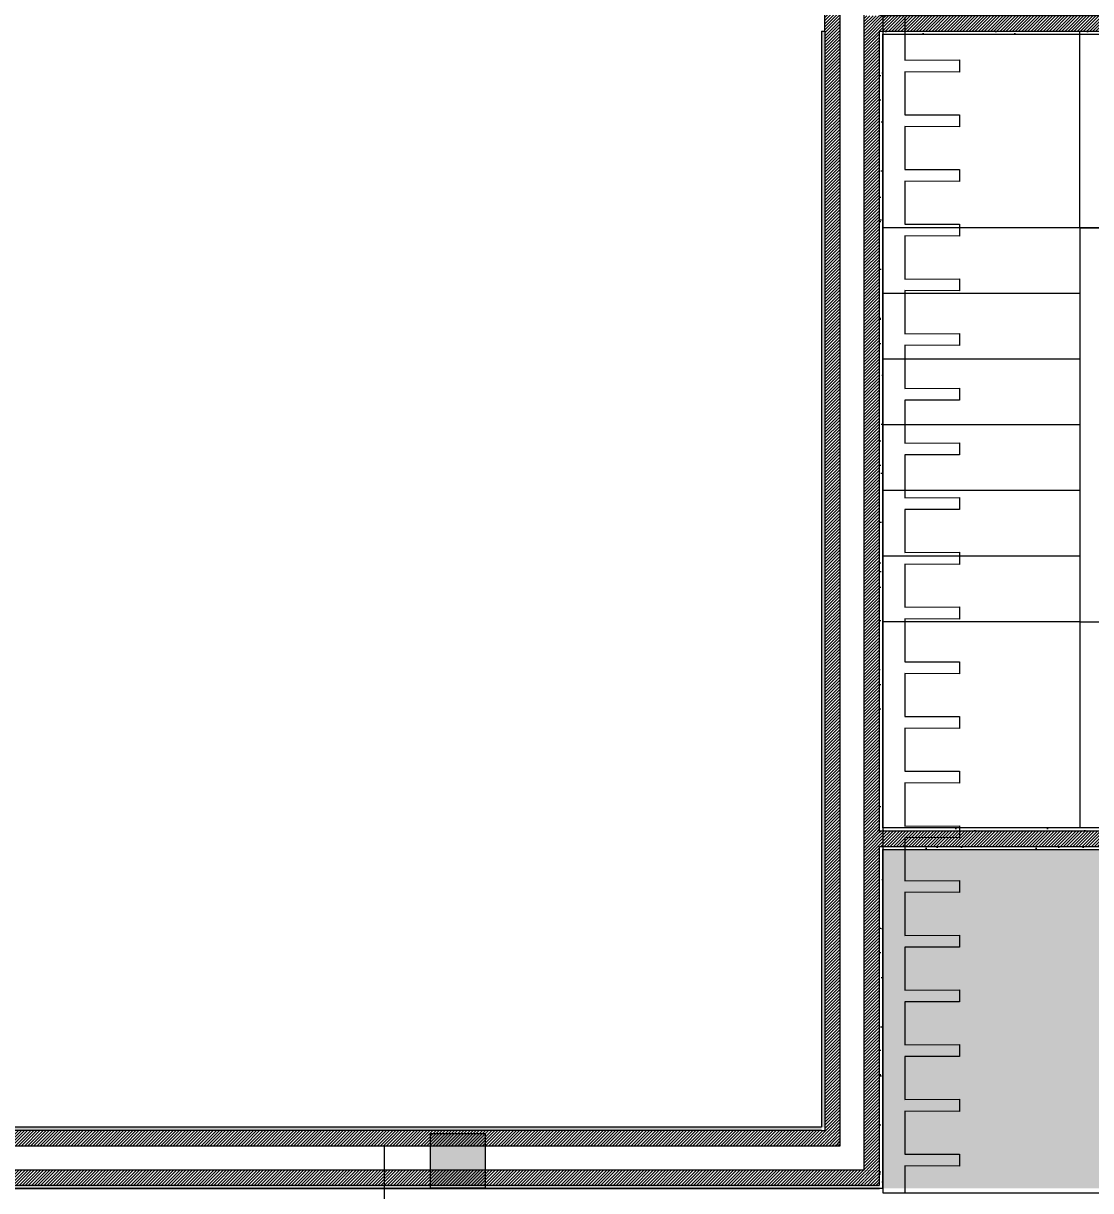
# Model space of a CAD drawing. Header units: millimetres. Extents: x 141848 to 1648660, y -821378 to -151356.
# Drawn here: x 240297 to 245176, y -253406 to -248071 of the extents above; entities that cross this region are included whole.
import ezdxf

# ---------------------------------------------------------------- set-up
doc = ezdxf.new("R2010")
doc.units = ezdxf.units.MM
doc.header["$MEASUREMENT"] = 0
doc.linetypes.add('Axe', pattern=[546.805537, 264.583325, -105.833328, 70.555556, -105.833328])
doc.linetypes.add('Wipeout_Contour', pattern=[1000, 0, -1000])
for name, color, linetype in [('ASSIETTE', 7, 'Continuous'), ('Cotations - 1_100', 7, 'Continuous'), ('Nouveau_0', 7, 'Continuous'), ('Nouveau_Co-Structure', 7, 'Continuous'), ('Sols_ Dalles', 7, 'Continuous'), ('Structure - Murs extérieurs', 7, 'Continuous')]:
    doc.layers.add(name, color=color, linetype=linetype)
doc.styles.add('STYLE_GENERE_2', font='')
doc.styles.get('STYLE_GENERE_2').set_extended_font_data('Arial')
doc.dimstyles.new('STYLE_GENERE__4', dxfattribs={"dimtxt": 250, "dimasz": 190, "dimexe": 1.25, "dimexo": 0.625, "dimgap": 0, "dimtad": 1, "dimlfac": 0.001, "dimtxsty": 'STYLE_GENERE_2', "dimblk": 'ARROWHEAD_6', "dimblk1": 'ARROWHEAD_6', "dimblk2": 'ARROWHEAD_6', "dimcen": 2.5, "dimse1": 1, "dimse2": 1, "dimclrd": 7, "dimclre": 7, "dimclrt": 7, "dimazin": 3, "dimtfac": 1, "dimtmove": 0, "dimatfit": 3})
doc.dimstyles.new('STYLE_GENERE__5', dxfattribs={"dimtxt": 250, "dimasz": 190, "dimexe": 1.25, "dimexo": 0.625, "dimgap": 0, "dimtad": 1, "dimlfac": 0.001, "dimtxsty": 'STYLE_GENERE_2', "dimblk": 'ARROWHEAD_6', "dimblk1": 'ARROWHEAD_6', "dimblk2": 'ARROWHEAD_6', "dimcen": 2.5, "dimse1": 1, "dimse2": 1, "dimclrd": 7, "dimclre": 7, "dimclrt": 7, "dimazin": 3, "dimtfac": 1, "dimtmove": 0, "dimatfit": 3})
pattern_1 = [(45, (0, 175), (-55.684659, 55.684659), [0, -52.5, 0, -78.75]), (110, (175, 175), (74.000794, 26.934086), [0, -38.5, 0, -66.5])]
pattern_2 = [(45, (0, 0), (-7.0710678, 7.0710678), [])]

# ---------------------------------------------------------------- blocks, each defined once
blk = doc.blocks.new('Mur_2_1', base_point=(244226, -173395.6))
at = {"color": 254, "linetype": 'Wipeout_Contour', "lineweight": 0, "ltscale": 1402985.592331198}
blk.add_wipeout([(244211, -251747), (244211, -251762), (244226, -251762), (244226, -251747)], dxfattribs=at)
at = {"color": 254, "linetype": 'Wipeout_Contour', "lineweight": 0, "ltscale": 1054639.012215888}
blk.add_wipeout([(243946, -253130.6), (243961, -253130.6), (243946, -253115.6)], dxfattribs=at)
at = {"color": 254, "linetype": 'Wipeout_Contour', "lineweight": 0, "ltscale": 1055763.120748627}
blk.add_wipeout([(244211, -253395.6), (244226, -253395.6), (244211, -253380.6)], dxfattribs=at)
at = {"linetype": 'Continuous', "lineweight": 5, "true_color": 0x5f5f5f}
h = blk.add_hatch(dxfattribs=at)
h.set_pattern_fill('Enduit_0001', color=251, style=0, pattern_type=2)
h.set_pattern_definition(pattern_1)
h.paths.add_polyline_path([(244211, -251747), (244211, -251762), (244226, -251762), (244226, -251747)])
h = blk.add_hatch(dxfattribs=at)
h.set_pattern_fill('Enduit_0001', color=251, style=0, pattern_type=2)
h.set_pattern_definition(pattern_1)
h.paths.add_polyline_path([(243946, -253130.6), (243961, -253130.6), (243946, -253115.6)])
h = blk.add_hatch(dxfattribs=at)
h.set_pattern_fill('Enduit_0001', color=251, style=0, pattern_type=2)
h.set_pattern_definition(pattern_1)
h.paths.add_polyline_path([(244211, -253395.6), (244226, -253395.6), (244211, -253380.6)])
at = {"color": 254, "linetype": 'Wipeout_Contour', "lineweight": 0, "ltscale": 1397776.541676129}
blk.add_wipeout([(244211, -248120.6), (244211, -251747), (244226, -251747), (244226, -248120.6)], dxfattribs=at)
at = {"color": 254, "linetype": 'Wipeout_Contour', "lineweight": 0, "ltscale": 1055583.559220204}
blk.add_wipeout([(244141, -253380.6), (244211, -253380.6), (244141, -253310.6)], dxfattribs=at)
at = {"linetype": 'Continuous', "lineweight": 5, "true_color": 0x5f5f5f}
h = blk.add_hatch(dxfattribs=at)
h.set_pattern_fill('Enduit_0001', color=251, style=0, pattern_type=2)
h.set_pattern_definition(pattern_1)
h.paths.add_polyline_path([(244211, -248120.6), (244211, -251747), (244226, -251747), (244226, -248120.6)])
h = blk.add_hatch(dxfattribs=at)
h.set_pattern_fill('Briques_terre_cuite__int_97', color=251, style=0, pattern_type=2)
h.set_pattern_definition(pattern_2)
h.paths.add_polyline_path([(244141, -253380.6), (244211, -253380.6), (244141, -253310.6)])
at = {"color": 254, "linetype": 'Wipeout_Contour', "lineweight": 0, "ltscale": 1392567.633388732}
blk.add_wipeout([(244211, -248105.6), (244211, -248120.6), (244226, -248120.6), (244226, -248105.6)], dxfattribs=at)
at = {"color": 254, "linetype": 'Wipeout_Contour', "lineweight": 0, "ltscale": 1055202.313316448}
blk.add_wipeout([(244031, -253310.6), (244141, -253310.6), (244031, -253200.6)], dxfattribs=at)
at = {"color": 254, "linetype": 'Wipeout_Contour', "lineweight": 0, "ltscale": 1055761.315939761}
blk.add_wipeout([(244211, -253380.6), (244226, -253395.6), (244226, -253380.6)], dxfattribs=at)
at = {"linetype": 'Continuous', "lineweight": 5, "true_color": 0x5f5f5f}
h = blk.add_hatch(dxfattribs=at)
h.set_pattern_fill('Enduit_0001', color=251, style=0, pattern_type=2)
h.set_pattern_definition(pattern_1)
h.paths.add_polyline_path([(244211, -248105.6), (244211, -248120.6), (244226, -248120.6), (244226, -248105.6)])
h = blk.add_hatch(dxfattribs=at)
h.set_pattern_fill('Enduit_0001', color=251, style=0, pattern_type=2)
h.set_pattern_definition(pattern_1)
h.paths.add_polyline_path([(244211, -253380.6), (244226, -253395.6), (244226, -253380.6)])
at = {"color": 254, "linetype": 'Wipeout_Contour', "lineweight": 0, "ltscale": 1054820.014322945}
blk.add_wipeout([(243961, -253200.6), (244031, -253200.6), (243961, -253130.6)], dxfattribs=at)
at = {"linetype": 'Continuous', "lineweight": 5, "true_color": 0x5f5f5f}
h = blk.add_hatch(dxfattribs=at)
h.set_pattern_fill('Briques_terre_cuite__int_97', color=251, style=0, pattern_type=2)
h.set_pattern_definition(pattern_2)
h.paths.add_polyline_path([(243961, -253200.6), (244031, -253200.6), (243961, -253130.6)])
at = {"color": 254, "linetype": 'Wipeout_Contour', "lineweight": 0, "ltscale": 1405456.275883487}
blk.add_wipeout([(244211, -251847), (244211, -253380.6), (244226, -253380.6), (244226, -251847)], dxfattribs=at)
at = {"linetype": 'Continuous', "lineweight": 5, "true_color": 0x5f5f5f}
h = blk.add_hatch(dxfattribs=at)
h.set_pattern_fill('Enduit_0001', color=251, style=0, pattern_type=2)
h.set_pattern_definition(pattern_1)
h.paths.add_polyline_path([(244211, -251847), (244211, -253380.6), (244226, -253380.6), (244226, -251847)])
at = {"color": 254, "linetype": 'Wipeout_Contour', "lineweight": 0, "ltscale": 1054637.206990953}
blk.add_wipeout([(243946, -253115.6), (243961, -253130.6), (243961, -253115.6)], dxfattribs=at)
at = {"linetype": 'Continuous', "lineweight": 5, "true_color": 0x5f5f5f}
h = blk.add_hatch(dxfattribs=at)
h.set_pattern_fill('Enduit_0001', color=251, style=0, pattern_type=2)
h.set_pattern_definition(pattern_1)
h.paths.add_polyline_path([(243946, -253115.6), (243961, -253130.6), (243961, -253115.6)])
at = {"color": 254, "linetype": 'Wipeout_Contour', "lineweight": 0, "ltscale": 1403229.653410855}
blk.add_wipeout([(244211, -251832), (244211, -251847), (244226, -251847), (244226, -251832)], dxfattribs=at)
at = {"color": 254, "linetype": 'Wipeout_Contour', "lineweight": 0, "ltscale": 1055580.321036983}
blk.add_wipeout([(244141, -253310.6), (244211, -253380.6), (244211, -253310.6)], dxfattribs=at)
at = {"linetype": 'Continuous', "lineweight": 5, "true_color": 0x5f5f5f}
h = blk.add_hatch(dxfattribs=at)
h.set_pattern_fill('Enduit_0001', color=251, style=0, pattern_type=2)
h.set_pattern_definition(pattern_1)
h.paths.add_polyline_path([(244211, -251832), (244211, -251847), (244226, -251847), (244226, -251832)])
h = blk.add_hatch(dxfattribs=at)
h.set_pattern_fill('Briques_terre_cuite__int_97', color=251, style=0, pattern_type=2)
h.set_pattern_definition(pattern_2)
h.paths.add_polyline_path([(244141, -253310.6), (244211, -253380.6), (244211, -253310.6)])
at = {"color": 7, "linetype": 'Continuous', "lineweight": 5}
blk.add_line((244141, -253380.6), (244211, -253380.6), dxfattribs=at)
at = {"color": 7, "linetype": 'Continuous', "lineweight": 5, "flags": 128}
blk.add_lwpolyline([(244226, -253395.6), (244211, -253395.6)], dxfattribs=at)
at = {"color": 254, "linetype": 'Wipeout_Contour', "lineweight": 0, "ltscale": 1398982.712756019}
blk.add_wipeout([(243946, -248105.6), (243946, -253115.6), (243961, -253115.6), (243961, -248105.6)], dxfattribs=at)
at = {"linetype": 'Continuous', "lineweight": 5, "true_color": 0x5f5f5f}
h = blk.add_hatch(dxfattribs=at)
h.set_pattern_fill('Enduit_0001', color=251, style=0, pattern_type=2)
h.set_pattern_definition(pattern_1)
h.paths.add_polyline_path([(243946, -248105.6), (243946, -253115.6), (243961, -253115.6), (243961, -248105.6)])
at = {"color": 254, "linetype": 'Wipeout_Contour', "lineweight": 0, "ltscale": 1405215.783696485}
blk.add_wipeout([(244141, -251832), (244141, -253310.6), (244211, -253310.6), (244211, -251832)], dxfattribs=at)
at = {"linetype": 'Continuous', "lineweight": 5, "true_color": 0x5f5f5f}
h = blk.add_hatch(dxfattribs=at)
h.set_pattern_fill('Briques_terre_cuite__int_97', color=251, style=0, pattern_type=2)
h.set_pattern_definition(pattern_2)
h.paths.add_polyline_path([(244141, -251832), (244141, -253310.6), (244211, -253310.6), (244211, -251832)])
at = {"color": 7, "linetype": 'Continuous', "lineweight": 5}
blk.add_line((244211, -253380.6), (244211, -253310.6), dxfattribs=at)
at = {"color": 254, "linetype": 'Wipeout_Contour', "lineweight": 0, "ltscale": 1402989.272298393}
blk.add_wipeout([(244141, -251762), (244141, -251832), (244211, -251832), (244211, -251762)], dxfattribs=at)
at = {"color": 254, "linetype": 'Wipeout_Contour', "lineweight": 0, "ltscale": 1055198.031690704}
blk.add_wipeout([(244031, -253200.6), (244141, -253310.6), (244141, -253200.6)], dxfattribs=at)
at = {"linetype": 'Continuous', "lineweight": 5, "true_color": 0x5f5f5f}
h = blk.add_hatch(dxfattribs=at)
h.set_pattern_fill('Briques_terre_cuite__int_97', color=251, style=0, pattern_type=2)
h.set_pattern_definition(pattern_2)
h.paths.add_polyline_path([(244141, -251762), (244141, -251832), (244211, -251832), (244211, -251762)])
at = {"color": 7, "linetype": 'Continuous', "lineweight": 5}
for p, q in [((244211, -251832), (244226, -251832)), ((244211, -253310.6), (244211, -251832)), ((244031, -253310.6), (244141, -253310.6))]:
    blk.add_line(p, q, dxfattribs=at)
at = {"color": 7, "linetype": 'Continuous', "lineweight": 5, "flags": 128}
blk.add_lwpolyline([(244226, -253395.6), (244226, -251847)], dxfattribs=at)
at = {"color": 254, "linetype": 'Wipeout_Contour', "lineweight": 0, "ltscale": 1397657.892436868}
blk.add_wipeout([(244141, -248105.6), (244141, -251762), (244211, -251762), (244211, -248105.6)], dxfattribs=at)
at = {"linetype": 'Continuous', "lineweight": 5, "true_color": 0x5f5f5f}
h = blk.add_hatch(dxfattribs=at)
h.set_pattern_fill('Briques_terre_cuite__int_97', color=251, style=0, pattern_type=2)
h.set_pattern_definition(pattern_2)
h.paths.add_polyline_path([(244141, -248105.6), (244141, -251762), (244211, -251762), (244211, -248105.6)])
at = {"color": 7, "linetype": 'Continuous', "lineweight": 5}
blk.add_line((244226, -251762), (244211, -251762), dxfattribs=at)
at = {"color": 254, "linetype": 'Wipeout_Contour', "lineweight": 0, "ltscale": 1392327.23147945}
blk.add_wipeout([(244141, -248035.6), (244141, -248105.6), (244211, -248105.6), (244211, -248035.6)], dxfattribs=at)
at = {"linetype": 'Continuous', "lineweight": 5, "true_color": 0x5f5f5f}
h = blk.add_hatch(dxfattribs=at)
h.set_pattern_fill('Briques_terre_cuite__int_97', color=251, style=0, pattern_type=2)
h.set_pattern_definition(pattern_2)
h.paths.add_polyline_path([(244141, -248035.6), (244141, -248105.6), (244211, -248105.6), (244211, -248035.6)])
at = {"color": 7, "linetype": 'Continuous', "lineweight": 5}
for p, q in [((244211, -248105.6), (244226, -248105.6)), ((244211, -251762), (244211, -248105.6))]:
    blk.add_line(p, q, dxfattribs=at)
at = {"color": 7, "linetype": 'Continuous', "lineweight": 5, "flags": 128}
blk.add_lwpolyline([(244226, -251747), (244226, -248120.6)], dxfattribs=at)
at = {"color": 254, "linetype": 'Wipeout_Contour', "lineweight": 0, "ltscale": 1395235.749967467}
blk.add_wipeout([(244031, -245123.4), (244031, -253200.6), (244141, -253200.6), (244141, -245123.4)], dxfattribs=at)
at = {"color": 7, "linetype": 'Continuous', "lineweight": 5}
for p, q in [((244141, -253200.6), (244141, -245123.4)), ((244141, -253310.6), (244141, -253200.6))]:
    blk.add_line(p, q, dxfattribs=at)
at = {"color": 254, "linetype": 'Wipeout_Contour', "lineweight": 0, "ltscale": 1054816.774819591}
blk.add_wipeout([(243961, -253130.6), (244031, -253200.6), (244031, -253130.6)], dxfattribs=at)
at = {"linetype": 'Continuous', "lineweight": 5, "true_color": 0x5f5f5f}
h = blk.add_hatch(dxfattribs=at)
h.set_pattern_fill('Briques_terre_cuite__int_97', color=251, style=0, pattern_type=2)
h.set_pattern_definition(pattern_2)
h.paths.add_polyline_path([(243961, -253130.6), (244031, -253200.6), (244031, -253130.6)])
at = {"color": 7, "linetype": 'Continuous', "lineweight": 5}
blk.add_line((243961, -253200.6), (244031, -253200.6), dxfattribs=at)
at = {"color": 254, "linetype": 'Wipeout_Contour', "lineweight": 0, "ltscale": 1394783.814573897}
blk.add_wipeout([(243961, -253130.6), (244031, -253130.6), (244031, -245053.4), (243961, -245053.4)], dxfattribs=at)
at = {"linetype": 'Continuous', "lineweight": 5, "true_color": 0x5f5f5f}
h = blk.add_hatch(dxfattribs=at)
h.set_pattern_fill('Briques_terre_cuite__int_97', color=251, style=0, pattern_type=2)
h.set_pattern_definition(pattern_2)
h.paths.add_polyline_path([(243961, -253130.6), (244031, -253130.6), (244031, -245053.4), (243961, -245053.4)])
at = {"color": 7, "linetype": 'Continuous', "lineweight": 5}
for p, q in [((244031, -253130.6), (244031, -245123.4)), ((243961, -248105.6), (243961, -248005.6)), ((243946, -248105.6), (243961, -248105.6)), ((243961, -248105.6), (243961, -253130.6)), ((243946, -253130.6), (243961, -253130.6)), ((244031, -253200.6), (244031, -253130.6))]:
    blk.add_line(p, q, dxfattribs=at)
at = {"color": 7, "linetype": 'Continuous', "lineweight": 5, "flags": 128}
blk.add_lwpolyline([(243946, -248105.6), (243946, -253115.6)], dxfattribs=at)
blk = doc.blocks.new('Mur_3_1', base_point=(244226, -253395.6))
at = {"color": 254, "linetype": 'Wipeout_Contour', "lineweight": 0, "ltscale": 1399261.234727385}
blk.add_wipeout([(243946, -253115.6), (238946, -253115.6), (238946, -253130.6), (243946, -253130.6)], dxfattribs=at)
at = {"color": 254, "linetype": 'Wipeout_Contour', "lineweight": 0, "ltscale": 1373971.180505393}
blk.add_wipeout([(219240.5, -253395.6), (244211, -253395.6), (244211, -253380.6), (219240.5, -253380.6)], dxfattribs=at)
at = {"linetype": 'Continuous', "lineweight": 5, "true_color": 0x5f5f5f}
h = blk.add_hatch(dxfattribs=at)
h.set_pattern_fill('Enduit_0001', color=251, style=0, pattern_type=2)
h.set_pattern_definition(pattern_1)
h.paths.add_polyline_path([(243946, -253115.6), (238946, -253115.6), (238946, -253130.6), (243946, -253130.6)])
h = blk.add_hatch(dxfattribs=at)
h.set_pattern_fill('Enduit_0001', color=251, style=0, pattern_type=2)
h.set_pattern_definition(pattern_1)
h.paths.add_polyline_path([(219240.5, -253395.6), (244211, -253395.6), (244211, -253380.6), (219240.5, -253380.6)])
at = {"color": 254, "linetype": 'Wipeout_Contour', "lineweight": 0, "ltscale": 1373840.174036349}
blk.add_wipeout([(219310.5, -253380.6), (244141, -253380.6), (244141, -253310.6), (219310.5, -253310.6)], dxfattribs=at)
at = {"linetype": 'Continuous', "lineweight": 5, "true_color": 0x5f5f5f}
h = blk.add_hatch(dxfattribs=at)
h.set_pattern_fill('Briques_terre_cuite__int_97', color=251, style=0, pattern_type=2)
h.set_pattern_definition(pattern_2)
h.paths.add_polyline_path([(219310.5, -253380.6), (244141, -253380.6), (244141, -253310.6), (219310.5, -253310.6)])
at = {"color": 7, "linetype": 'Continuous', "lineweight": 5}
for p, q in [((219310.5, -253380.6), (244141, -253380.6)), ((244141, -253380.6), (244211, -253380.6))]:
    blk.add_line(p, q, dxfattribs=at)
at = {"color": 7, "linetype": 'Continuous', "lineweight": 5, "flags": 128}
blk.add_lwpolyline([(219225.5, -253395.6), (244211, -253395.6)], dxfattribs=at)
at = {"color": 254, "linetype": 'Wipeout_Contour', "lineweight": 0, "ltscale": 1373565.865385127}
blk.add_wipeout([(219420.5, -253310.6), (244031, -253310.6), (244031, -253200.6), (219420.5, -253200.6)], dxfattribs=at)
at = {"color": 7, "linetype": 'Continuous', "lineweight": 5}
for p, q in [((219420.5, -253310.6), (244031, -253310.6)), ((244031, -253310.6), (244141, -253310.6))]:
    blk.add_line(p, q, dxfattribs=at)
at = {"color": 254, "linetype": 'Wipeout_Contour', "lineweight": 0, "ltscale": 1373294.770412985}
blk.add_wipeout([(243961, -253130.6), (219490.5, -253130.6), (219490.5, -253200.6), (243961, -253200.6)], dxfattribs=at)
at = {"linetype": 'Continuous', "lineweight": 5, "true_color": 0x5f5f5f}
h = blk.add_hatch(dxfattribs=at)
h.set_pattern_fill('Briques_terre_cuite__int_97', color=251, style=0, pattern_type=2)
h.set_pattern_definition(pattern_2)
h.paths.add_polyline_path([(243961, -253130.6), (219490.5, -253130.6), (219490.5, -253200.6), (243961, -253200.6)])
at = {"color": 7, "linetype": 'Continuous', "lineweight": 5}
for p, q in [((243946, -253130.6), (238946, -253130.6)), ((243946, -253130.6), (243961, -253130.6)), ((219490.5, -253200.6), (243961, -253200.6)), ((243961, -253200.6), (244031, -253200.6))]:
    blk.add_line(p, q, dxfattribs=at)
at = {"color": 7, "linetype": 'Continuous', "lineweight": 5, "flags": 128}
blk.add_lwpolyline([(243946, -253115.6), (238946, -253115.6)], dxfattribs=at)
blk = doc.blocks.new('Mur_160_1', base_point=(245126, -250805.6))
at = {"color": 254, "linetype": 'Wipeout_Contour', "lineweight": 0, "ltscale": 1048454.602735512}
blk.add_wipeout([(245226, -249005.6), (245126, -249005.6), (245226, -249105.6)], dxfattribs=at)
at = {"color": 254, "linetype": 'Wipeout_Contour', "lineweight": 0, "ltscale": 1052167.109946198}
blk.add_wipeout([(245226, -250705.6), (245126, -250805.6), (245226, -250805.6)], dxfattribs=at)
at = {"color": 254, "linetype": 'Wipeout_Contour', "lineweight": 0, "ltscale": 1048457.126977316}
blk.add_wipeout([(245226, -249105.6), (245126, -249005.6), (245126, -249105.6)], dxfattribs=at)
at = {"color": 7, "linetype": 'Continuous', "lineweight": 5, "flags": 128}
blk.add_lwpolyline([(245126, -249005.6), (245226, -249005.6)], dxfattribs=at)
at = {"color": 254, "linetype": 'Wipeout_Contour', "lineweight": 0, "ltscale": 1400367.937850426}
blk.add_wipeout([(245226, -250705.6), (245226, -249105.6), (245126, -249105.6), (245126, -250705.6)], dxfattribs=at)
at = {"color": 254, "linetype": 'Wipeout_Contour', "lineweight": 0, "ltscale": 1052025.681629675}
blk.add_wipeout([(245126, -250705.6), (245126, -250805.6), (245226, -250705.6)], dxfattribs=at)
at = {"color": 7, "linetype": 'Continuous', "lineweight": 5, "flags": 128}
for points in [[(245126, -249005.6), (245126, -250805.6)], [(245226, -250705.6), (245226, -249105.6)], [(245126, -250805.6), (245226, -250805.6)]]:
    blk.add_lwpolyline(points, dxfattribs=at)
blk = doc.blocks.new('Mur_164_1', base_point=(246411, -251832))
at = {"color": 254, "linetype": 'Wipeout_Contour', "lineweight": 0, "ltscale": 1403107.621187515}
blk.add_wipeout([(244211, -251762), (244211, -251832), (244226, -251832), (244226, -251762)], dxfattribs=at).dxf.layer = 'Structure - Murs extérieurs'
at = {"layer": 'Structure - Murs extérieurs', "linetype": 'Continuous', "lineweight": 5, "true_color": 0x5f5f5f}
h = blk.add_hatch(dxfattribs=at)
h.set_pattern_fill('Briques_terre_cuite__int_97', color=251, style=0, pattern_type=2)
h.set_pattern_definition(pattern_2)
h.paths.add_polyline_path([(244211, -251762), (244211, -251832), (244226, -251832), (244226, -251762)])
at = {"color": 254, "linetype": 'Wipeout_Contour', "lineweight": 0, "ltscale": 1405937.366374286}
blk.add_wipeout([(246326, -251747), (244226, -251747), (244226, -251762), (246326, -251762)], dxfattribs=at).dxf.layer = 'Structure - Murs extérieurs'
at = {"color": 254, "linetype": 'Wipeout_Contour', "lineweight": 0, "ltscale": 1406299.797250475}
blk.add_wipeout([(246411, -251832), (244226, -251832), (244226, -251847), (246411, -251847)], dxfattribs=at).dxf.layer = 'Structure - Murs extérieurs'
at = {"layer": 'Structure - Murs extérieurs', "linetype": 'Continuous', "lineweight": 5, "true_color": 0x5f5f5f}
h = blk.add_hatch(dxfattribs=at)
h.set_pattern_fill('Enduit_0001', color=251, style=0, pattern_type=2)
h.set_pattern_definition(pattern_1)
h.paths.add_polyline_path([(246326, -251747), (244226, -251747), (244226, -251762), (246326, -251762)])
h = blk.add_hatch(dxfattribs=at)
h.set_pattern_fill('Enduit_0001', color=251, style=0, pattern_type=2)
h.set_pattern_definition(pattern_1)
h.paths.add_polyline_path([(246411, -251832), (244226, -251832), (244226, -251847), (246411, -251847)])
at = {"color": 254, "linetype": 'Wipeout_Contour', "lineweight": 0, "ltscale": 1406080.118892326}
blk.add_wipeout([(246341, -251762), (244226, -251762), (244226, -251832), (246341, -251832)], dxfattribs=at).dxf.layer = 'Structure - Murs extérieurs'
at = {"layer": 'Structure - Murs extérieurs', "linetype": 'Continuous', "lineweight": 5, "true_color": 0x5f5f5f}
h = blk.add_hatch(dxfattribs=at)
h.set_pattern_fill('Briques_terre_cuite__int_97', color=251, style=0, pattern_type=2)
h.set_pattern_definition(pattern_2)
h.paths.add_polyline_path([(246341, -251762), (244226, -251762), (244226, -251832), (246341, -251832)])
at = {"layer": 'Structure - Murs extérieurs', "color": 7, "linetype": 'Continuous', "lineweight": 5}
for p, q in [((244226, -251762), (244211, -251762)), ((246326, -251762), (244226, -251762)), ((246326, -251762), (246341, -251762)), ((244211, -251832), (244226, -251832)), ((244226, -251832), (246341, -251832)), ((246341, -251832), (246411, -251832))]:
    blk.add_line(p, q, dxfattribs=at)
at = {"layer": 'Structure - Murs extérieurs', "color": 7, "linetype": 'Continuous', "lineweight": 5, "flags": 128}
for points in [[(246326, -251747), (244226, -251747)], [(244226, -251847), (246411, -251847)]]:
    blk.add_lwpolyline(points, dxfattribs=at)
blk = doc.blocks.new('Mur_165_1', base_point=(246411, -248105.6))
at = {"color": 254, "linetype": 'Wipeout_Contour', "lineweight": 0, "ltscale": 1392446.48662295}
blk.add_wipeout([(244211, -248035.6), (244211, -248105.6), (244226, -248105.6), (244226, -248035.6)], dxfattribs=at).dxf.layer = 'Structure - Murs extérieurs'
at = {"layer": 'Structure - Murs extérieurs', "linetype": 'Continuous', "lineweight": 5, "true_color": 0x5f5f5f}
h = blk.add_hatch(dxfattribs=at)
h.set_pattern_fill('Briques_terre_cuite__int_97', color=251, style=0, pattern_type=2)
h.set_pattern_definition(pattern_2)
h.paths.add_polyline_path([(244211, -248035.6), (244211, -248105.6), (244226, -248105.6), (244226, -248035.6)])
at = {"color": 254, "linetype": 'Wipeout_Contour', "lineweight": 0, "ltscale": 1395419.426405901}
blk.add_wipeout([(246411, -248020.6), (244226, -248020.6), (244226, -248035.6), (246411, -248035.6)], dxfattribs=at).dxf.layer = 'Structure - Murs extérieurs'
at = {"color": 254, "linetype": 'Wipeout_Contour', "lineweight": 0, "ltscale": 1395541.397089497}
blk.add_wipeout([(246326, -248105.6), (244226, -248105.6), (244226, -248120.6), (246326, -248120.6)], dxfattribs=at).dxf.layer = 'Structure - Murs extérieurs'
at = {"layer": 'Structure - Murs extérieurs', "linetype": 'Continuous', "lineweight": 5, "true_color": 0x5f5f5f}
h = blk.add_hatch(dxfattribs=at)
h.set_pattern_fill('Enduit_0001', color=251, style=0, pattern_type=2)
h.set_pattern_definition(pattern_1)
h.paths.add_polyline_path([(246411, -248020.6), (244226, -248020.6), (244226, -248035.6), (246411, -248035.6)])
h = blk.add_hatch(dxfattribs=at)
h.set_pattern_fill('Enduit_0001', color=251, style=0, pattern_type=2)
h.set_pattern_definition(pattern_1)
h.paths.add_polyline_path([(246326, -248105.6), (244226, -248105.6), (244226, -248120.6), (246326, -248120.6)])
at = {"color": 254, "linetype": 'Wipeout_Contour', "lineweight": 0, "ltscale": 1395441.646535363}
blk.add_wipeout([(246341, -248035.6), (244226, -248035.6), (244226, -248105.6), (246341, -248105.6)], dxfattribs=at).dxf.layer = 'Structure - Murs extérieurs'
at = {"layer": 'Structure - Murs extérieurs', "linetype": 'Continuous', "lineweight": 5, "true_color": 0x5f5f5f}
h = blk.add_hatch(dxfattribs=at)
h.set_pattern_fill('Briques_terre_cuite__int_97', color=251, style=0, pattern_type=2)
h.set_pattern_definition(pattern_2)
h.paths.add_polyline_path([(246341, -248035.6), (244226, -248035.6), (244226, -248105.6), (246341, -248105.6)])
at = {"layer": 'Structure - Murs extérieurs', "color": 7, "linetype": 'Continuous', "lineweight": 5}
for p, q in [((244226, -248035.6), (244211, -248035.6)), ((246341, -248035.6), (244226, -248035.6)), ((246411, -248035.6), (246341, -248035.6)), ((244211, -248105.6), (244226, -248105.6)), ((244226, -248105.6), (246326, -248105.6)), ((246341, -248105.6), (246326, -248105.6))]:
    blk.add_line(p, q, dxfattribs=at)
at = {"layer": 'Structure - Murs extérieurs', "color": 7, "linetype": 'Continuous', "lineweight": 5, "flags": 128}
for points in [[(246411, -248020.6), (244226, -248020.6)], [(244226, -248120.6), (246326, -248120.6)]]:
    blk.add_lwpolyline(points, dxfattribs=at)
blk = doc.blocks.new('Tôle profilée 25_6')
at = {"color": 7, "linetype": 'Continuous', "lineweight": 5}
for p, q in [((0, 5373.5), (0, 5176.5)), ((-250, 5177.5), (-250, 5150)), ((0, 5176.5), (-250, 5177.5)), ((-250, 5150), (-250, 5122.5)), ((-250, 5122.5), (0, 5123.5)), ((0, 5123.5), (0, 4926.5)), ((-250, 4927.5), (-250, 4900)), ((0, 4926.5), (-250, 4927.5)), ((-250, 4900), (-250, 4872.5)), ((-250, 4872.5), (0, 4873.5)), ((0, 4873.5), (0, 4676.5)), ((-250, 4677.5), (-250, 4650)), ((0, 4676.5), (-250, 4677.5)), ((-250, 4650), (-250, 4622.5)), ((-250, 4622.5), (0, 4623.5)), ((0, 4623.5), (0, 4426.5)), ((-250, 4427.5), (-250, 4400)), ((0, 4426.5), (-250, 4427.5)), ((-250, 4400), (-250, 4372.5)), ((-250, 4372.5), (0, 4373.5)), ((0, 4373.5), (0, 4176.5)), ((-250, 4177.5), (-250, 4150)), ((0, 4176.5), (-250, 4177.5)), ((-250, 4150), (-250, 4122.5)), ((-250, 4122.5), (0, 4123.5)), ((0, 4123.5), (0, 3926.5)), ((-250, 3927.5), (-250, 3900)), ((0, 3926.5), (-250, 3927.5)), ((-250, 3900), (-250, 3872.5)), ((-250, 3872.5), (0, 3873.5)), ((0, 3873.5), (0, 3676.5)), ((-250, 3677.5), (-250, 3650)), ((0, 3676.5), (-250, 3677.5)), ((-250, 3650), (-250, 3622.5)), ((-250, 3622.5), (0, 3623.5)), ((0, 3623.5), (0, 3426.5)), ((-250, 3427.5), (-250, 3400)), ((0, 3426.5), (-250, 3427.5)), ((-250, 3400), (-250, 3372.5)), ((-250, 3372.5), (0, 3373.5)), ((0, 3373.5), (0, 3176.5)), ((-250, 3177.5), (-250, 3150)), ((0, 3176.5), (-250, 3177.5)), ((-250, 3150), (-250, 3122.5)), ((-250, 3122.5), (0, 3123.5)), ((0, 3123.5), (0, 2926.5)), ((-250, 2927.5), (-250, 2900)), ((0, 2926.5), (-250, 2927.5)), ((-250, 2900), (-250, 2872.5)), ((-250, 2872.5), (0, 2873.5)), ((0, 2873.5), (0, 2676.5)), ((-250, 2677.5), (-250, 2650)), ((0, 2676.5), (-250, 2677.5)), ((-250, 2650), (-250, 2622.5)), ((-250, 2622.5), (0, 2623.5)), ((0, 2623.5), (0, 2426.5)), ((-250, 2427.5), (-250, 2400)), ((0, 2426.5), (-250, 2427.5)), ((-250, 2400), (-250, 2372.5)), ((-250, 2372.5), (0, 2373.5)), ((0, 2373.5), (0, 2176.5)), ((-250, 2177.5), (-250, 2150)), ((0, 2176.5), (-250, 2177.5)), ((-250, 2150), (-250, 2122.5)), ((-250, 2122.5), (0, 2123.5)), ((0, 2123.5), (0, 1926.5)), ((-250, 1927.5), (-250, 1900)), ((0, 1926.5), (-250, 1927.5)), ((-250, 1900), (-250, 1872.5)), ((-250, 1872.5), (0, 1873.5)), ((0, 1873.5), (0, 1676.5)), ((-250, 1677.5), (-250, 1650)), ((0, 1676.5), (-250, 1677.5)), ((-250, 1650), (-250, 1622.5)), ((-250, 1622.5), (0, 1623.5)), ((0, 1623.5), (0, 1426.5)), ((-250, 1427.5), (-250, 1400)), ((0, 1426.5), (-250, 1427.5)), ((-250, 1400), (-250, 1372.5)), ((-250, 1372.5), (0, 1373.5)), ((0, 1373.5), (0, 1176.5)), ((-250, 1177.5), (-250, 1150)), ((0, 1176.5), (-250, 1177.5)), ((-250, 1150), (-250, 1122.5)), ((-250, 1122.5), (0, 1123.5)), ((0, 1123.5), (0, 926.5)), ((-250, 927.5), (-250, 900)), ((0, 926.5), (-250, 927.5)), ((-250, 900), (-250, 872.5)), ((-250, 872.5), (0, 873.5)), ((0, 873.5), (0, 676.5)), ((-250, 677.5), (-250, 650)), ((0, 676.5), (-250, 677.5)), ((-250, 650), (-250, 622.5)), ((-250, 622.5), (0, 623.5)), ((0, 623.5), (0, 426.5)), ((-250, 427.5), (-250, 400)), ((0, 426.5), (-250, 427.5)), ((-250, 400), (-250, 372.5)), ((-250, 372.5), (0, 373.5)), ((0, 373.5), (0, 176.5)), ((-250, 177.5), (-250, 150)), ((0, 176.5), (-250, 177.5)), ((-250, 150), (-250, 122.5)), ((-250, 122.5), (0, 123.5)), ((0, 123.5), (0, 0))]:
    blk.add_line(p, q, dxfattribs=at)
blk = doc.blocks.new('ARROWHEAD_6')
at = {"color": 0, "linetype": 'Continuous', "lineweight": 0}
for p, q in [((-0.5, -0.5), (0.5, 0.5)), ((0, 0), (-1, 0))]:
    blk.add_line(p, q, dxfattribs=at)
blk = doc.blocks.new('*D1167')
at = {"color": 7}
for p, q in [((234151, -232042.2), (238453.5, -232042.2)), ((239453.5, -232042.2), (243756, -232042.2))]:
    blk.add_line(p, q, dxfattribs=at)
at = {"layer": 'Defpoints'}
for p in [(233961, -232042.2), (233961, -235455.6), (243946, -253114.7)]:
    blk.add_point(p, dxfattribs=at)
at = {"layer": 'Cotations - 1_100', "color": 7, "xscale": 190, "yscale": 190, "rotation": 180}
blk.add_blockref('ARROWHEAD_6', (233961, -232042.2), dxfattribs=at)
at = {"layer": 'Cotations - 1_100', "color": 7, "xscale": 190, "yscale": 190}
blk.add_blockref('ARROWHEAD_6', (243946, -232042.2), dxfattribs=at)
at = {"layer": 'Cotations - 1_100', "color": 7, "insert": (238953.5, -232042.2), "char_height": 250, "attachment_point": 5, "style": 'STYLE_GENERE_2'}
blk.add_mtext('\\A1;{\\pql;\\fArial|b0|i0|c0|p38;9,98}', dxfattribs=at)
blk = doc.blocks.new('*D1183')
at = {"color": 7}
for p, q in [((238600.9, -244985.1), (238600.9, -238295.6)), ((238600.9, -252924.7), (238600.9, -246235.1))]:
    blk.add_line(p, q, dxfattribs=at)
at = {"layer": 'Defpoints'}
for p in [(243946, -238105.6), (238600.9, -253114.7), (243946, -253114.7)]:
    blk.add_point(p, dxfattribs=at)
at = {"layer": 'Cotations - 1_100', "color": 7, "xscale": 190, "yscale": 190}
for p, rotation in [((238600.9, -238105.6), 90), ((238600.9, -253114.7), 270)]:
    blk.add_blockref('ARROWHEAD_6', p, dxfattribs=dict(at, rotation=rotation))
at = {"layer": 'Cotations - 1_100', "color": 7, "insert": (238600.9, -245610.1), "char_height": 250, "attachment_point": 5, "rotation": 90, "style": 'STYLE_GENERE_2'}
blk.add_mtext('\\A1;{\\pql;\\fArial|b0|i0|c0|p38;15,01}', dxfattribs=at)
blk = doc.blocks.new('*D1188')
at = {"color": 7}
for p, q in [((228345.4, -243675.6), (228345.4, -235395.6)), ((228345.4, -253205.6), (228345.4, -244925.6))]:
    blk.add_line(p, q, dxfattribs=at)
at = {"layer": 'Defpoints'}
for p in [(231725.8, -235205.6), (228345.4, -253395.6), (244226, -253395.6)]:
    blk.add_point(p, dxfattribs=at)
at = {"layer": 'Cotations - 1_100', "color": 7, "xscale": 190, "yscale": 190}
for p, rotation in [((228345.4, -235205.6), 90), ((228345.4, -253395.6), 270)]:
    blk.add_blockref('ARROWHEAD_6', p, dxfattribs=dict(at, rotation=rotation))
at = {"layer": 'Cotations - 1_100', "color": 7, "insert": (228345.4, -244300.6), "char_height": 250, "attachment_point": 5, "rotation": 90, "style": 'STYLE_GENERE_2'}
blk.add_mtext('\\A1;{\\pql;\\fArial|b0|i0|c0|p38;18,19}', dxfattribs=at)

msp = doc.modelspace()

# ---------------------------------------------------------------- hatches: boundary and pattern name
at = {"layer": 'Sols_ Dalles', "linetype": 'Continuous', "lineweight": 0, "true_color": 0x2e271c}
msp.add_hatch(color=250, dxfattribs=at).paths.add_polyline_path([(161503.433, -171995.57), (161503.433, -230015.57), (161503.433, -260810.571), (196775.042, -260810.571), (196775.042, -260795.571), (196775.042, -258649.982), (196775.042, -258010.558), (196775.042, -222495.57), (186955.542, -222495.57), (186955.542, -218295.57), (196754.55, -218295.57), (196754.55, -204495.57), (193355.542, -204495.57), (193355.542, -195161.535), (195576.034, -195161.535), (195576.034, -189810.571), (217805.542, -189810.571), (217805.542, -253395.57), (217805.542, -253415.571), (219205.542, -253415.571), (219205.542, -253395.57), (219205.542, -188410.571), (191955.542, -188410.571), (191955.542, -190035.076), (194140.476, -190023.061), (194160.967, -193749.52), (191976.034, -193761.535), (191955.542, -200380.57), (191955.542, -205895.57), (195354.55, -205895.57), (195354.55, -216895.57), (185555.542, -216895.57), (185555.542, -223895.57), (195354.55, -223895.57), (195354.55, -258649.982), (195354.55, -259410.571), (163990.222, -259410.571), (162860.681, -259410.571), (162860.681, -231415.57), (162860.681, -173395.57), (244226.034, -173395.57), (244226.034, -248005.571), (245626.034, -248005.571), (246426.034, -248005.571), (246426.034, -251817.03), (245610.045, -251817.03), (244211.034, -251817.03), (244211.034, -253395.571), (246426.034, -253395.571), (247826.034, -253395.571), (247826.034, -248005.571), (247826.034, -246605.571), (245626.034, -246605.571), (245626.034, -171995.57)])

# ---------------------------------------------------------------- linework, layer by layer
at = {"layer": 'Sols_ Dalles', "color": 250, "linetype": 'Continuous', "lineweight": 5, "true_color": 0x1f1f1f}
msp.add_lwpolyline([(244226.034, -173395.57), (244226.034, -253415.571), (245626.034, -253415.571), (245626.034, -171995.57)], dxfattribs=at)

# ---------------------------------------------------------------- next in the draw order: block references
at = {"color": 7, "lineweight": 5}
for name, p in [('Mur_2_1', (244226.034, -173395.57)), ('Mur_160_1', (245126.034, -250805.571))]:
    msp.add_blockref(name, p, dxfattribs=at)

# ---------------------------------------------------------------- next in the draw order: linework, layer by layer
at = {"layer": 'ASSIETTE', "color": 7, "linetype": 'Continuous', "lineweight": 5}
for p, q in [((245126.034, -249005.571), (244226.034, -249005.571)), ((245426.034, -249005.571), (245126.034, -249005.571)), ((245126.034, -249005.571), (245126.034, -250805.571)), ((245126.034, -249305.571), (244226.034, -249305.571)), ((245126.034, -249605.571), (244226.034, -249605.571)), ((245126.034, -249905.571), (244226.034, -249905.571)), ((245126.034, -250205.571), (244226.034, -250205.571)), ((245126.034, -250505.571), (244226.034, -250505.571)), ((245126.034, -250805.571), (244226.034, -250805.571)), ((245126.034, -250805.571), (245426.034, -250805.571))]:
    msp.add_line(p, q, dxfattribs=at)

# ---------------------------------------------------------------- next in the draw order: block references
at = {"color": 7, "lineweight": 5}
msp.add_blockref('Mur_3_1', (244226.034, -253395.571), dxfattribs=at)
at = {"layer": 'Structure - Murs extérieurs', "color": 211, "lineweight": 5, "true_color": 0xfe55ff}
for name, p in [('Mur_165_1', (246411.034, -248105.571)), ('Mur_164_1', (246411.034, -251832.03))]:
    msp.add_blockref(name, p, dxfattribs=at)

# ---------------------------------------------------------------- next in the draw order: hatches: boundary and pattern name
at = {"layer": 'Nouveau_Co-Structure', "linetype": 'Continuous', "lineweight": 5}
msp.add_hatch(color=1, dxfattribs=at).paths.add_polyline_path([(242158.273, -253144.517), (242158.273, -253394.517), (242408.273, -253394.517), (242408.273, -253144.517)])
msp.add_hatch(color=1, dxfattribs=at).paths.add_polyline_path([(242158.273, -253144.517), (242158.273, -253394.517), (242408.273, -253394.517), (242408.273, -253144.517)])

# ---------------------------------------------------------------- next in the draw order: linework, layer by layer
at = {"layer": 'ASSIETTE', "color": 7, "linetype": 'Continuous', "lineweight": 5}
for p, q in [((245126.034, -249005.571), (245126.034, -248105.571)), ((245126.034, -250805.571), (245126.034, -251747.03))]:
    msp.add_line(p, q, dxfattribs=at)
at = {"layer": 'Nouveau_0', "color": 7, "linetype": 'Continuous', "lineweight": 5}
msp.add_lwpolyline([(244226.034, -173395.57), (244226.034, -253395.57), (219226.034, -253395.57), (219226.034, -173395.57)], close=True, dxfattribs=at)
at = {"layer": 'Nouveau_Co-Structure', "color": 7, "linetype": 'Continuous', "lineweight": 5}
msp.add_lwpolyline([(242158.273, -253144.517), (242408.273, -253144.517), (242408.273, -253394.517), (242158.273, -253394.517)], close=True, dxfattribs=at)
msp.add_lwpolyline([(242158.273, -253144.517), (242408.273, -253144.517), (242408.273, -253394.517), (242158.273, -253394.517)], close=True, dxfattribs=at)
at = {"layer": 'Structure - Murs extérieurs', "color": 7, "linetype": 'Axe', "lineweight": 5}
msp.add_line((241946.034, -253200.571), (241946.034, -261780.117), dxfattribs=at)

# ---------------------------------------------------------------- next in the draw order: block references
at = {"color": 7, "linetype": 'Continuous', "lineweight": 5, "xscale": -1, "zscale": 1000}
msp.add_blockref('Tôle profilée 25_6', (244326.034, -253415.571), dxfattribs=at)

# ---------------------------------------------------------------- next in the draw order: dimensions: what is measured, and where the dimension line sits
at = {"layer": 'Cotations - 1_100', "color": 7, "linetype": 'Continuous', "lineweight": 5}
dim = msp.add_linear_dim(base=(233961.033568261, -232042.238420077), p1=(233961.033568261, -235455.571319167), p2=(243946.033568261, -253114.681114099), dimstyle='STYLE_GENERE__5', override={"dimzin": 0}, dxfattribs=at)
dim.commit()
dim.dimension.update_dxf_attribs({"geometry": '*D1167', "text_midpoint": (238953.533568261, -232042.238420077)})
for base, p1, p2, picture, middle in [((228345.44, -253395.571), (244226.034, -253395.571), (231725.788, -235205.571), '*D1188', (228345.44, -244300.571)), ((238600.889, -253114.681), (243946.034, -253114.681), (243946.034, -238105.571), '*D1183', (238600.889, -245610.126))]:
    dim = msp.add_linear_dim(base=base, p1=p1, p2=p2, angle=90, dimstyle='STYLE_GENERE__4', override={"dimzin": 0}, dxfattribs=at)
    dim.commit()
    dim.dimension.update_dxf_attribs({"geometry": picture, "text_midpoint": middle})

doc.saveas('drawing.dxf')
